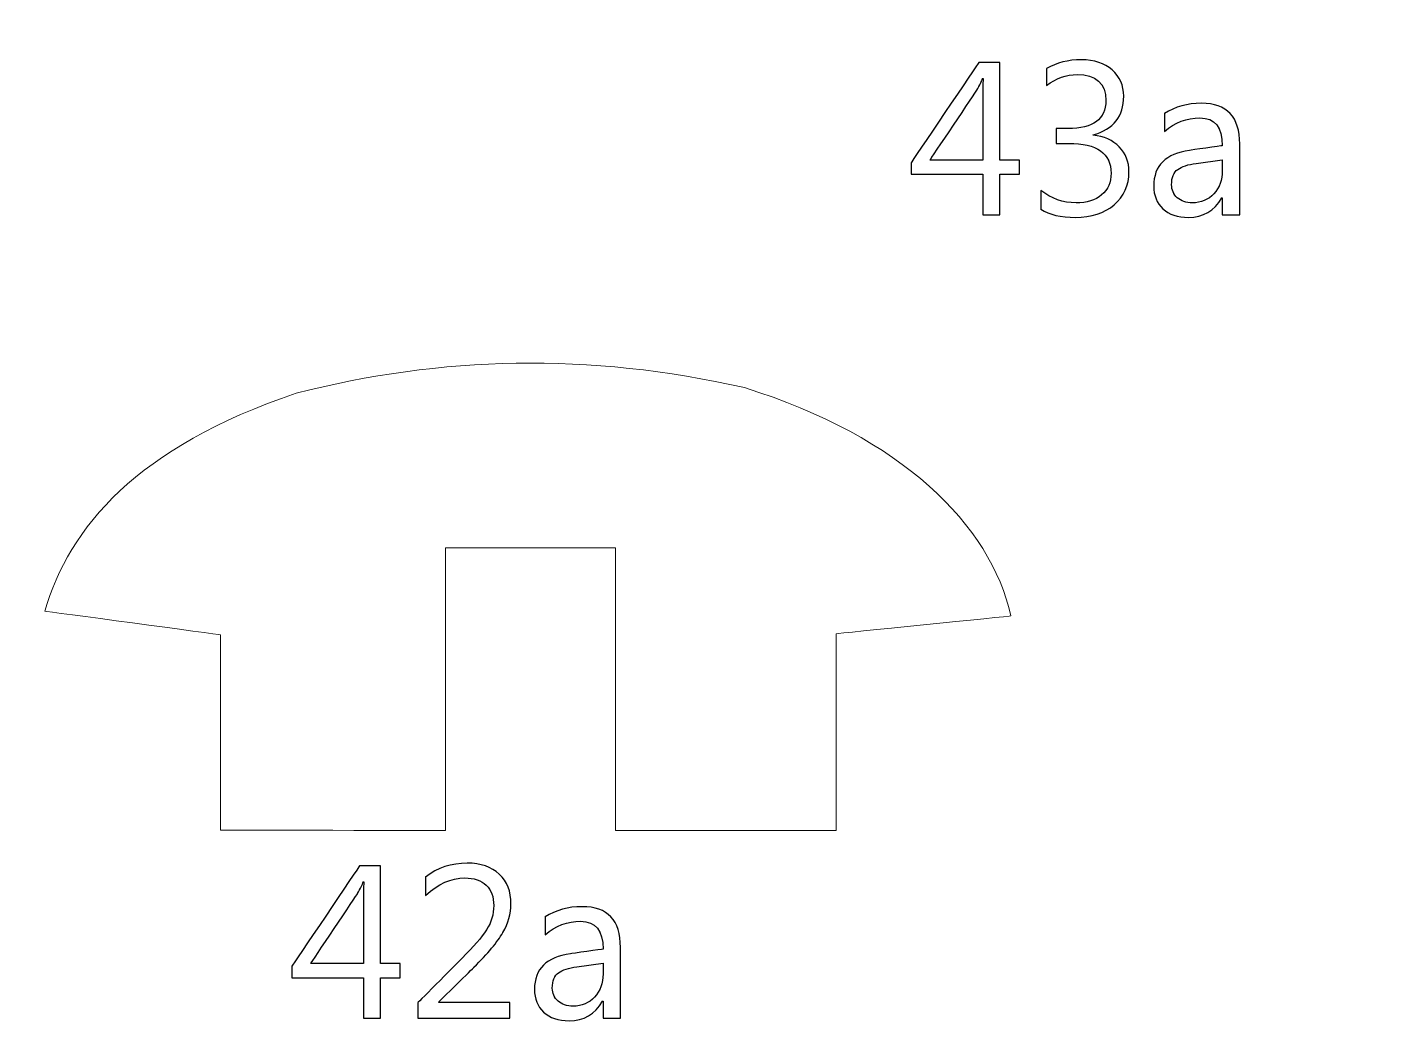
# Model space of a CAD drawing. Header units: centimetres. Extents: x -494 to 505, y -672 to 577.
# Drawn here: x -488.8 to -421.5, y -381.7 to -332.6 of the extents above; entities that cross this region are included whole.
import ezdxf

# ---------------------------------------------------------------- set-up
doc = ezdxf.new("R2010")
doc.units = ezdxf.units.CM
doc.header["$MEASUREMENT"] = 0
doc.layers.add('Camada 1', color=7, linetype='Continuous')
doc.layers.add('Camada 2', color=10, linetype='Continuous')

msp = doc.modelspace()

# ---------------------------------------------------------------- linework, layer by layer
at = {"layer": 'Camada 1', "lineweight": 9}
for points, knots in [([(-171.877482, -289.122612), (-171.417234, -291.33038), (-170.76293, -292.792912), (-169.592498, -295.697656), (-169.592498, -295.697656), (-166.99103, -303.282096), (-165.504622, -307.6575), (-173.55693, -310.625744), (-173.55693, -310.625744), (-177.69459, -311.82818), (-181.177438, -313.139836), (-184.119266, -314.542932), (-184.119266, -314.542932), (-198.820278, -320.617596), (-199.523858, -342.514936), (-193.890138, -357.236776), (-193.890138, -357.236776), (-189.844934, -363.822996), (-195.609718, -371.771672), (-201.114406, -369.92814), (-201.114406, -369.92814), (-201.114406, -369.92814), (-256.192782, -351.717864), (-256.192782, -351.717864), (-256.192782, -351.717864), (-254.607822, -345.745816), (-252.988826, -339.965792), (-250.858782, -333.99476), (-250.858782, -333.99476), (-250.858782, -333.99476), (-237.042706, -339.644228), (-237.042706, -339.644228), (-237.042706, -339.644228), (-237.042706, -339.644228), (-234.310174, -331.86116), (-234.310174, -331.86116), (-234.310174, -331.86116), (-234.310174, -331.86116), (-248.064782, -325.923656), (-248.064782, -325.923656), (-248.064782, -325.923656), (-245.077742, -319.458848), (-242.515898, -313.306968), (-239.20831, -307.165756), (-239.20831, -307.165756), (-239.20831, -307.165756), (-224.995486, -315.011816), (-224.995486, -315.011816), (-224.995486, -315.011816), (-224.995486, -315.011816), (-220.73997, -307.961284), (-220.73997, -307.961284), (-220.73997, -307.961284), (-220.73997, -307.961284), (-234.863386, -299.820584), (-234.863386, -299.820584), (-234.863386, -299.820584), (-231.622854, -294.342312), (-228.554026, -289.66922), (-225.135186, -284.696408), (-225.135186, -284.696408), (-225.135186, -284.696408), (-212.033358, -293.343076), (-212.033358, -293.343076), (-212.033358, -293.343076), (-212.033358, -293.343076), (-207.55483, -286.543496), (-207.55483, -286.543496), (-207.55483, -286.543496), (-207.55483, -286.543496), (-219.860114, -278.19858), (-219.860114, -278.19858), (-219.860114, -278.19858), (-216.204038, -273.117056), (-212.808566, -267.68298), (-209.444082, -262.4836), (-209.444082, -262.4836), (-209.444082, -262.4836), (-196.013578, -270.721328), (-196.013578, -270.721328), (-196.013578, -270.721328), (-196.013578, -270.721328), (-192.374774, -263.572244), (-192.374774, -263.572244), (-192.374774, -263.572244), (-192.374774, -263.572244), (-205.64221, -254.877824), (-205.64221, -254.877824), (-205.64221, -254.877824), (-192.847214, -229.7049), (-210.297014, -210.5787), (-229.633526, -206.477616), (-229.633526, -206.477616), (-270.939514, -198.17334), (-306.461414, -201.906124), (-344.475562, -222.53956), (-344.475562, -222.53956), (-370.286026, -235.883196), (-395.747494, -251.827284), (-421.002714, -267.868908), (-421.002714, -267.868908), (-436.48757, -276.248876), (-447.159634, -284.470348), (-464.85683, -290.508944), (-464.85683, -290.508944), (-470.354914, -292.199568), (-473.47505, -293.20236), (-475.541594, -292.117272), (-475.541594, -292.117272), (-483.768146, -278.821896), (-488.751118, -259.193792), (-487.706162, -215.05164), (-487.706162, -215.05164), (-484.91521, -177.04816), (-482.094794, -158.322772), (-473.688918, -145.105628), (-473.688918, -145.105628), (-460.462122, -137.656316), (-417.317682, -139.01928), (-359.988866, -144.689576), (-359.988866, -144.689576), (-319.967102, -147.65528), (-278.104854, -155.340304), (-233.92003, -154.620976), (-233.92003, -154.620976), (-213.98103, -153.978864), (-198.82993, -128.22428), (-179.348638, -98.790252), (-179.348638, -98.790252), (-168.780714, -100.527612), (-160.15335, -98.817684), (-154.495246, -93.99524), (-154.495246, -93.99524), (-149.021546, -88.652604), (-145.952718, -82.331052), (-146.064986, -74.856848), (-146.064986, -74.856848), (-146.087846, -72.723756), (-144.596866, -71.94042), (-142.229078, -72.798432), (-142.229078, -72.798432), (-113.594134, -78.67142), (-86.43747, -81.992216), (-61.44133, -81.803748), (-61.44133, -81.803748), (-61.44133, -81.803748), (-44.958762, -82.101436), (-44.958762, -82.101436), (-44.958762, -82.101436), (-22.211538, -82.526124), (-8.229346, -86.777068), (-4.602734, -100.924868), (-4.602734, -100.924868), (-3.762502, -105.042716), (-3.947922, -132.817616), (-3.908298, -138.162792), (-3.908298, -138.162792), (-3.908298, -138.162792), (-3.998722, -194.112388), (-3.998722, -194.112388), (-3.998722, -194.112388), (-3.998722, -194.112388), (-55.947818, -194.183), (-55.947818, -194.183), (-55.947818, -194.183), (-55.947818, -194.183), (-55.868062, -202.446636), (-55.868062, -202.446636), (-55.868062, -202.446636), (-55.868062, -202.446636), (-3.988054, -202.589384), (-3.988054, -202.589384), (-3.988054, -202.589384), (-3.988054, -202.589384), (-4.22783, -272.231104), (-4.22783, -272.231104), (-4.22783, -272.231104), (-4.22783, -272.231104), (-19.20621, -273.734276), (-19.20621, -273.734276), (-19.20621, -273.734276), (-19.20621, -273.734276), (-26.489914, -232.917492), (-26.489914, -232.917492), (-26.489914, -232.917492), (-26.489914, -232.917492), (-72.97293, -239.781588), (-72.97293, -239.781588), (-72.97293, -239.781588), (-72.97293, -239.781588), (-65.32753, -279.111456), (-65.32753, -279.111456), (-65.32753, -279.111456), (-65.32753, -279.111456), (-89.765886, -281.623516), (-89.765886, -281.623516), (-89.765886, -281.623516), (-89.87917, -271.87144), (-91.007438, -262.591804), (-93.44025, -254.004064), (-93.44025, -254.004064), (-96.718882, -242.648232), (-100.75291, -234.08132), (-106.761026, -232.132632), (-106.761026, -232.132632), (-106.761026, -232.132632), (-155.777438, -232.138728), (-155.777438, -232.138728), (-155.777438, -232.138728), (-159.270954, -232.321608), (-160.840166, -237.91926), (-159.684466, -246.6594), (-159.684466, -246.6594), (-158.761938, -256.127504), (-152.171654, -263.9568), (-148.63191, -273.87804), (-148.63191, -273.87804), (-146.288506, -280.445972), (-146.881342, -281.714448), (-152.075134, -281.679396), (-152.075134, -281.679396), (-152.075134, -281.679396), (-168.283382, -281.601164), (-168.283382, -281.601164), (-168.283382, -281.601164), (-170.456098, -282.293568), (-172.452538, -285.107888), (-171.877482, -289.122612)], [0, 0, 0, 0, 0.017241379, 0.017241379, 0.017241379, 0.017241389, 0.034482759, 0.034482759, 0.034482759, 0.034482769, 0.051724138, 0.051724138, 0.051724138, 0.051724148, 0.068965517, 0.068965517, 0.068965517, 0.068965527, 0.086206897, 0.086206897, 0.086206897, 0.086206907, 0.103448276, 0.103448276, 0.103448276, 0.103448286, 0.120689655, 0.120689655, 0.120689655, 0.120689665, 0.137931034, 0.137931034, 0.137931034, 0.137931044, 0.155172414, 0.155172414, 0.155172414, 0.155172424, 0.172413793, 0.172413793, 0.172413793, 0.172413803, 0.189655172, 0.189655172, 0.189655172, 0.189655182, 0.206896552, 0.206896552, 0.206896552, 0.206896562, 0.224137931, 0.224137931, 0.224137931, 0.224137941, 0.24137931, 0.24137931, 0.24137931, 0.24137932, 0.25862069, 0.25862069, 0.25862069, 0.2586207, 0.275862069, 0.275862069, 0.275862069, 0.275862079, 0.293103448, 0.293103448, 0.293103448, 0.293103458, 0.310344828, 0.310344828, 0.310344828, 0.310344838, 0.327586207, 0.327586207, 0.327586207, 0.327586217, 0.344827586, 0.344827586, 0.344827586, 0.344827596, 0.362068966, 0.362068966, 0.362068966, 0.362068976, 0.379310345, 0.379310345, 0.379310345, 0.379310355, 0.396551724, 0.396551724, 0.396551724, 0.396551734, 0.413793103, 0.413793103, 0.413793103, 0.413793113, 0.431034483, 0.431034483, 0.431034483, 0.431034493, 0.448275862, 0.448275862, 0.448275862, 0.448275872, 0.465517241, 0.465517241, 0.465517241, 0.465517251, 0.482758621, 0.482758621, 0.482758621, 0.482758631, 0.5, 0.5, 0.5, 0.50000001, 0.517241379, 0.517241379, 0.517241379, 0.517241389, 0.534482759, 0.534482759, 0.534482759, 0.534482769, 0.551724138, 0.551724138, 0.551724138, 0.551724148, 0.568965517, 0.568965517, 0.568965517, 0.568965527, 0.586206897, 0.586206897, 0.586206897, 0.586206907, 0.603448276, 0.603448276, 0.603448276, 0.603448286, 0.620689655, 0.620689655, 0.620689655, 0.620689665, 0.637931034, 0.637931034, 0.637931034, 0.637931044, 0.655172414, 0.655172414, 0.655172414, 0.655172424, 0.672413793, 0.672413793, 0.672413793, 0.672413803, 0.689655172, 0.689655172, 0.689655172, 0.689655182, 0.706896552, 0.706896552, 0.706896552, 0.706896562, 0.724137931, 0.724137931, 0.724137931, 0.724137941, 0.74137931, 0.74137931, 0.74137931, 0.74137932, 0.75862069, 0.75862069, 0.75862069, 0.7586207, 0.775862069, 0.775862069, 0.775862069, 0.775862079, 0.793103448, 0.793103448, 0.793103448, 0.793103458, 0.810344828, 0.810344828, 0.810344828, 0.810344838, 0.827586207, 0.827586207, 0.827586207, 0.827586217, 0.844827586, 0.844827586, 0.844827586, 0.844827596, 0.862068966, 0.862068966, 0.862068966, 0.862068976, 0.879310345, 0.879310345, 0.879310345, 0.879310355, 0.896551724, 0.896551724, 0.896551724, 0.896551734, 0.913793103, 0.913793103, 0.913793103, 0.913793113, 0.931034483, 0.931034483, 0.931034483, 0.931034493, 0.948275862, 0.948275862, 0.948275862, 0.948275872, 0.965517241, 0.965517241, 0.965517241, 0.965517251, 1, 1, 1, 1]), ([(-468.09025, -358.304084), (-468.09025, -358.304084), (-459.68031, -358.304084), (-459.68031, -358.304084), (-459.68031, -358.304084), (-459.68031, -358.304084), (-459.685898, -372.27002), (-459.685898, -372.27002), (-459.685898, -372.27002), (-459.685898, -372.27002), (-448.789298, -372.266972), (-448.789298, -372.266972), (-448.789298, -372.266972), (-448.789298, -372.266972), (-448.781678, -362.549948), (-448.781678, -362.549948), (-448.781678, -362.549948), (-448.781678, -362.549948), (-440.15025, -361.672632), (-440.15025, -361.672632), (-440.15025, -361.672632), (-441.177426, -357.160576), (-445.524382, -352.829876), (-453.321674, -350.397064), (-453.321674, -350.397064), (-460.999078, -348.647004), (-468.31885, -348.839028), (-475.46387, -350.67748), (-475.46387, -350.67748), (-483.332282, -353.31654), (-486.687114, -357.304848), (-487.875326, -361.437428), (-487.875326, -361.437428), (-487.875326, -361.437428), (-479.21037, -362.601764), (-479.21037, -362.601764), (-479.21037, -362.601764), (-479.21037, -362.601764), (-479.208846, -372.250716), (-479.208846, -372.250716), (-479.208846, -372.250716), (-479.208846, -372.250716), (-468.089234, -372.269004), (-468.089234, -372.269004), (-468.089234, -372.269004), (-468.089234, -372.269004), (-468.09025, -358.304084), (-468.09025, -358.304084)], [0, 0, 0, 0, 0.076923077, 0.076923077, 0.076923077, 0.076923087, 0.153846154, 0.153846154, 0.153846154, 0.153846164, 0.230769231, 0.230769231, 0.230769231, 0.230769241, 0.307692308, 0.307692308, 0.307692308, 0.307692318, 0.384615385, 0.384615385, 0.384615385, 0.384615395, 0.461538462, 0.461538462, 0.461538462, 0.461538472, 0.538461538, 0.538461538, 0.538461538, 0.538461548, 0.615384615, 0.615384615, 0.615384615, 0.615384625, 0.692307692, 0.692307692, 0.692307692, 0.692307702, 0.769230769, 0.769230769, 0.769230769, 0.769230779, 0.846153846, 0.846153846, 0.846153846, 0.846153856, 1, 1, 1, 1])]:
    msp.add_open_spline(points, degree=3, knots=knots, dxfattribs=at)
at = {"layer": 'Camada 2'}
for points, knots in [([(-439.731404, -339.861144), (-439.731404, -339.861144), (-440.699144, -339.861144), (-440.699144, -339.861144), (-440.699144, -339.861144), (-440.699144, -339.861144), (-440.699144, -341.86114), (-440.699144, -341.86114), (-440.699144, -341.86114), (-440.699144, -341.86114), (-441.548774, -341.86114), (-441.548774, -341.86114), (-441.548774, -341.86114), (-441.548774, -341.86114), (-441.548774, -339.861144), (-441.548774, -339.861144), (-441.548774, -339.861144), (-441.548774, -339.861144), (-445.086486, -339.861144), (-445.086486, -339.861144), (-445.086486, -339.861144), (-445.086486, -339.861144), (-445.086486, -339.29828), (-445.086486, -339.29828), (-445.086486, -339.29828), (-445.086486, -339.29828), (-441.736988, -334.334104), (-441.736988, -334.334104), (-441.736988, -334.334104), (-441.736988, -334.334104), (-440.699144, -334.334104), (-440.699144, -334.334104), (-440.699144, -334.334104), (-440.699144, -334.334104), (-440.699144, -339.162136), (-440.699144, -339.162136), (-440.699144, -339.162136), (-440.699144, -339.162136), (-439.731404, -339.162136), (-439.731404, -339.162136), (-439.731404, -339.162136), (-439.731404, -339.162136), (-439.731404, -339.861144), (-439.731404, -339.861144)], [0, 0, 0, 0, 0.083333333, 0.083333333, 0.083333333, 0.083333343, 0.166666667, 0.166666667, 0.166666667, 0.166666677, 0.25, 0.25, 0.25, 0.25000001, 0.333333333, 0.333333333, 0.333333333, 0.333333343, 0.416666667, 0.416666667, 0.416666667, 0.416666677, 0.5, 0.5, 0.5, 0.50000001, 0.583333333, 0.583333333, 0.583333333, 0.583333343, 0.666666667, 0.666666667, 0.666666667, 0.666666677, 0.75, 0.75, 0.75, 0.75000001, 0.833333333, 0.833333333, 0.833333333, 0.833333343, 1, 1, 1, 1]), ([(-438.677812, -341.581486), (-438.677812, -341.581486), (-438.677812, -340.656926), (-438.677812, -340.656926), (-438.677812, -340.656926), (-438.163462, -341.065358), (-437.58104, -341.269828), (-436.933848, -341.269828), (-436.933848, -341.269828), (-436.407052, -341.269828), (-435.987698, -341.139018), (-435.674008, -340.875366), (-435.674008, -340.875366), (-435.360572, -340.611968), (-435.204616, -340.25713), (-435.204616, -339.81263), (-435.204616, -339.81263), (-435.204616, -338.82711), (-435.90337, -338.334096), (-437.299608, -338.334096), (-437.299608, -338.334096), (-437.299608, -338.334096), (-437.924956, -338.334096), (-437.924956, -338.334096), (-437.924956, -338.334096), (-437.924956, -338.334096), (-437.924956, -337.603084), (-437.924956, -337.603084), (-437.924956, -337.603084), (-437.924956, -337.603084), (-437.330088, -337.603084), (-437.330088, -337.603084), (-437.330088, -337.603084), (-436.084472, -337.603084), (-435.46268, -337.14055), (-435.46268, -336.217768), (-435.46268, -336.217768), (-435.46268, -335.362804), (-435.93766, -334.936338), (-436.887366, -334.936338), (-436.887366, -334.936338), (-437.417718, -334.936338), (-437.917844, -335.115408), (-438.38749, -335.474056), (-438.38749, -335.474056), (-438.38749, -335.474056), (-438.38749, -334.635348), (-438.38749, -334.635348), (-438.38749, -334.635348), (-437.90362, -334.348582), (-437.331866, -334.205072), (-436.674006, -334.205072), (-436.674006, -334.205072), (-436.039768, -334.205072), (-435.53253, -334.373474), (-435.150768, -334.708754), (-435.150768, -334.708754), (-434.770784, -335.045558), (-434.580792, -335.475834), (-434.580792, -336.000852), (-434.580792, -336.000852), (-434.580792, -336.99196), (-435.084474, -337.630008), (-436.093362, -337.912964), (-436.093362, -337.912964), (-436.093362, -337.912964), (-436.093362, -337.934554), (-436.093362, -337.934554), (-436.093362, -337.934554), (-435.552342, -337.986624), (-435.122066, -338.176616), (-434.803042, -338.50453), (-434.803042, -338.50453), (-434.48224, -338.832444), (-434.322728, -339.24113), (-434.322728, -339.730334), (-434.322728, -339.730334), (-434.322728, -340.407752), (-434.56479, -340.952582), (-435.050438, -341.36838), (-435.050438, -341.36838), (-435.536086, -341.7824), (-436.175912, -341.990172), (-436.969916, -341.990172), (-436.969916, -341.990172), (-437.684926, -341.990172), (-438.254648, -341.854028), (-438.677812, -341.581486)], [0, 0, 0, 0, 0.043478261, 0.043478261, 0.043478261, 0.043478271, 0.086956522, 0.086956522, 0.086956522, 0.086956532, 0.130434783, 0.130434783, 0.130434783, 0.130434793, 0.173913043, 0.173913043, 0.173913043, 0.173913053, 0.217391304, 0.217391304, 0.217391304, 0.217391314, 0.260869565, 0.260869565, 0.260869565, 0.260869575, 0.304347826, 0.304347826, 0.304347826, 0.304347836, 0.347826087, 0.347826087, 0.347826087, 0.347826097, 0.391304348, 0.391304348, 0.391304348, 0.391304358, 0.434782609, 0.434782609, 0.434782609, 0.434782619, 0.47826087, 0.47826087, 0.47826087, 0.47826088, 0.52173913, 0.52173913, 0.52173913, 0.52173914, 0.565217391, 0.565217391, 0.565217391, 0.565217401, 0.608695652, 0.608695652, 0.608695652, 0.608695662, 0.652173913, 0.652173913, 0.652173913, 0.652173923, 0.695652174, 0.695652174, 0.695652174, 0.695652184, 0.739130435, 0.739130435, 0.739130435, 0.739130445, 0.782608696, 0.782608696, 0.782608696, 0.782608706, 0.826086957, 0.826086957, 0.826086957, 0.826086967, 0.869565217, 0.869565217, 0.869565217, 0.869565227, 0.913043478, 0.913043478, 0.913043478, 0.913043488, 1, 1, 1, 1]), ([(-441.548774, -339.162136), (-441.548774, -339.162136), (-441.548774, -335.909412), (-441.548774, -335.909412), (-441.548774, -335.909412), (-441.548774, -335.678272), (-441.541662, -335.41843), (-441.527184, -335.131664), (-441.527184, -335.131664), (-441.527184, -335.131664), (-441.548774, -335.131664), (-441.548774, -335.131664), (-441.548774, -335.131664), (-441.597034, -335.258918), (-441.693808, -335.450688), (-441.837318, -335.708752), (-441.837318, -335.708752), (-441.837318, -335.708752), (-444.152782, -339.162136), (-444.152782, -339.162136), (-444.152782, -339.162136), (-444.152782, -339.162136), (-441.548774, -339.162136), (-441.548774, -339.162136)], [0, 0, 0, 0, 0.142857143, 0.142857143, 0.142857143, 0.142857153, 0.285714286, 0.285714286, 0.285714286, 0.285714296, 0.428571429, 0.428571429, 0.428571429, 0.428571439, 0.571428571, 0.571428571, 0.571428571, 0.571428581, 0.714285714, 0.714285714, 0.714285714, 0.714285724, 1, 1, 1, 1]), ([(-428.849536, -341.86114), (-428.849536, -341.86114), (-429.709834, -341.86114), (-429.709834, -341.86114), (-429.709834, -341.86114), (-429.709834, -341.86114), (-429.709834, -341.020654), (-429.709834, -341.020654), (-429.709834, -341.020654), (-429.709834, -341.020654), (-429.731424, -341.020654), (-429.731424, -341.020654), (-429.731424, -341.020654), (-430.10582, -341.667592), (-430.655984, -341.990172), (-431.385472, -341.990172), (-431.385472, -341.990172), (-431.921412, -341.990172), (-432.340766, -341.848694), (-432.643534, -341.563706), (-432.643534, -341.563706), (-432.946556, -341.280496), (-433.096924, -340.904068), (-433.096924, -340.434676), (-433.096924, -340.434676), (-433.096924, -339.42909), (-432.505612, -338.843112), (-431.322734, -338.678266), (-431.322734, -338.678266), (-431.322734, -338.678266), (-429.709834, -338.45246), (-429.709834, -338.45246), (-429.709834, -338.45246), (-429.709834, -337.535012), (-430.07915, -337.076034), (-430.817274, -337.076034), (-430.817274, -337.076034), (-431.464466, -337.076034), (-432.048666, -337.298284), (-432.570128, -337.742784), (-432.570128, -337.742784), (-432.570128, -337.742784), (-432.570128, -336.86115), (-432.570128, -336.86115), (-432.570128, -336.86115), (-432.041554, -336.524092), (-431.433986, -336.35569), (-430.743868, -336.35569), (-430.743868, -336.35569), (-429.480472, -336.35569), (-428.849536, -337.024218), (-428.849536, -338.362798), (-428.849536, -338.362798), (-428.849536, -338.362798), (-428.849536, -341.86114), (-428.849536, -341.86114)], [0, 0, 0, 0, 0.066666667, 0.066666667, 0.066666667, 0.066666677, 0.133333333, 0.133333333, 0.133333333, 0.133333343, 0.2, 0.2, 0.2, 0.20000001, 0.266666667, 0.266666667, 0.266666667, 0.266666677, 0.333333333, 0.333333333, 0.333333333, 0.333333343, 0.4, 0.4, 0.4, 0.40000001, 0.466666667, 0.466666667, 0.466666667, 0.466666677, 0.533333333, 0.533333333, 0.533333333, 0.533333343, 0.6, 0.6, 0.6, 0.60000001, 0.666666667, 0.666666667, 0.666666667, 0.666666677, 0.733333333, 0.733333333, 0.733333333, 0.733333343, 0.8, 0.8, 0.8, 0.80000001, 0.866666667, 0.866666667, 0.866666667, 0.866666677, 1, 1, 1, 1]), ([(-429.709834, -339.140546), (-429.709834, -339.140546), (-431.007266, -339.31987), (-431.007266, -339.31987), (-431.007266, -339.31987), (-431.407062, -339.375496), (-431.708052, -339.475826), (-431.91049, -339.617304), (-431.91049, -339.617304), (-432.113182, -339.760814), (-432.21529, -340.011766), (-432.21529, -340.373716), (-432.21529, -340.373716), (-432.21529, -340.637114), (-432.122072, -340.852252), (-431.933858, -341.018876), (-431.933858, -341.018876), (-431.747422, -341.1855), (-431.496724, -341.269828), (-431.18659, -341.269828), (-431.18659, -341.269828), (-430.758346, -341.269828), (-430.405286, -341.119206), (-430.12741, -340.819994), (-430.12741, -340.819994), (-429.849534, -340.51875), (-429.709834, -340.13902), (-429.709834, -339.678264), (-429.709834, -339.678264), (-429.709834, -339.678264), (-429.709834, -339.140546), (-429.709834, -339.140546)], [0, 0, 0, 0, 0.111111111, 0.111111111, 0.111111111, 0.111111121, 0.222222222, 0.222222222, 0.222222222, 0.222222232, 0.333333333, 0.333333333, 0.333333333, 0.333333343, 0.444444444, 0.444444444, 0.444444444, 0.444444454, 0.555555556, 0.555555556, 0.555555556, 0.555555566, 0.666666667, 0.666666667, 0.666666667, 0.666666677, 0.777777778, 0.777777778, 0.777777778, 0.777777788, 1, 1, 1, 1]), ([(-470.325196, -379.537468), (-470.325196, -379.537468), (-471.292936, -379.537468), (-471.292936, -379.537468), (-471.292936, -379.537468), (-471.292936, -379.537468), (-471.292936, -381.537464), (-471.292936, -381.537464), (-471.292936, -381.537464), (-471.292936, -381.537464), (-472.142566, -381.537464), (-472.142566, -381.537464), (-472.142566, -381.537464), (-472.142566, -381.537464), (-472.142566, -379.537468), (-472.142566, -379.537468), (-472.142566, -379.537468), (-472.142566, -379.537468), (-475.680278, -379.537468), (-475.680278, -379.537468), (-475.680278, -379.537468), (-475.680278, -379.537468), (-475.680278, -378.974604), (-475.680278, -378.974604), (-475.680278, -378.974604), (-475.680278, -378.974604), (-472.33078, -374.010428), (-472.33078, -374.010428), (-472.33078, -374.010428), (-472.33078, -374.010428), (-471.292936, -374.010428), (-471.292936, -374.010428), (-471.292936, -374.010428), (-471.292936, -374.010428), (-471.292936, -378.83846), (-471.292936, -378.83846), (-471.292936, -378.83846), (-471.292936, -378.83846), (-470.325196, -378.83846), (-470.325196, -378.83846), (-470.325196, -378.83846), (-470.325196, -378.83846), (-470.325196, -379.537468), (-470.325196, -379.537468)], [0, 0, 0, 0, 0.083333333, 0.083333333, 0.083333333, 0.083333343, 0.166666667, 0.166666667, 0.166666667, 0.166666677, 0.25, 0.25, 0.25, 0.25000001, 0.333333333, 0.333333333, 0.333333333, 0.333333343, 0.416666667, 0.416666667, 0.416666667, 0.416666677, 0.5, 0.5, 0.5, 0.50000001, 0.583333333, 0.583333333, 0.583333333, 0.583333343, 0.666666667, 0.666666667, 0.666666667, 0.666666677, 0.75, 0.75, 0.75, 0.75000001, 0.833333333, 0.833333333, 0.833333333, 0.833333343, 1, 1, 1, 1]), ([(-464.91652, -381.537464), (-464.91652, -381.537464), (-469.45423, -381.537464), (-469.45423, -381.537464), (-469.45423, -381.537464), (-469.45423, -381.537464), (-469.45423, -380.77394), (-469.45423, -380.77394), (-469.45423, -380.77394), (-469.45423, -380.77394), (-467.260686, -378.573284), (-467.260686, -378.573284), (-467.260686, -378.573284), (-466.699854, -378.012452), (-466.300058, -377.546362), (-466.061806, -377.17349), (-466.061806, -377.17349), (-465.821522, -376.800872), (-465.701634, -376.401076), (-465.701634, -375.978166), (-465.701634, -375.978166), (-465.701634, -375.544588), (-465.825332, -375.20753), (-466.074252, -374.969278), (-466.074252, -374.969278), (-466.323426, -374.731026), (-466.676486, -374.612662), (-467.13521, -374.612662), (-467.13521, -374.612662), (-467.807294, -374.612662), (-468.450676, -374.899428), (-469.067134, -375.47296), (-469.067134, -375.47296), (-469.067134, -375.47296), (-469.067134, -374.569736), (-469.067134, -374.569736), (-469.067134, -374.569736), (-468.479378, -374.110758), (-467.794848, -373.881396), (-467.015322, -373.881396), (-467.015322, -373.881396), (-466.343238, -373.881396), (-465.81441, -374.064276), (-465.429092, -374.428004), (-465.429092, -374.428004), (-465.043774, -374.791732), (-464.852004, -375.28119), (-464.852004, -375.894092), (-464.852004, -375.894092), (-464.852004, -376.376184), (-464.984592, -376.849132), (-465.2518, -377.309888), (-465.2518, -377.309888), (-465.516976, -377.77039), (-465.995512, -378.342144), (-466.685376, -379.024896), (-466.685376, -379.024896), (-466.685376, -379.024896), (-468.421974, -380.741682), (-468.421974, -380.741682), (-468.421974, -380.741682), (-468.421974, -380.741682), (-468.421974, -380.763272), (-468.421974, -380.763272), (-468.421974, -380.763272), (-468.421974, -380.763272), (-464.91652, -380.763272), (-464.91652, -380.763272), (-464.91652, -380.763272), (-464.91652, -380.763272), (-464.91652, -381.537464), (-464.91652, -381.537464)], [0, 0, 0, 0, 0.052631579, 0.052631579, 0.052631579, 0.052631589, 0.105263158, 0.105263158, 0.105263158, 0.105263168, 0.157894737, 0.157894737, 0.157894737, 0.157894747, 0.210526316, 0.210526316, 0.210526316, 0.210526326, 0.263157895, 0.263157895, 0.263157895, 0.263157905, 0.315789474, 0.315789474, 0.315789474, 0.315789484, 0.368421053, 0.368421053, 0.368421053, 0.368421063, 0.421052632, 0.421052632, 0.421052632, 0.421052642, 0.473684211, 0.473684211, 0.473684211, 0.473684221, 0.526315789, 0.526315789, 0.526315789, 0.526315799, 0.578947368, 0.578947368, 0.578947368, 0.578947378, 0.631578947, 0.631578947, 0.631578947, 0.631578957, 0.684210526, 0.684210526, 0.684210526, 0.684210536, 0.736842105, 0.736842105, 0.736842105, 0.736842115, 0.789473684, 0.789473684, 0.789473684, 0.789473694, 0.842105263, 0.842105263, 0.842105263, 0.842105273, 0.894736842, 0.894736842, 0.894736842, 0.894736852, 1, 1, 1, 1]), ([(-472.142566, -378.83846), (-472.142566, -378.83846), (-472.142566, -375.585736), (-472.142566, -375.585736), (-472.142566, -375.585736), (-472.142566, -375.354596), (-472.135454, -375.094754), (-472.120976, -374.807988), (-472.120976, -374.807988), (-472.120976, -374.807988), (-472.142566, -374.807988), (-472.142566, -374.807988), (-472.142566, -374.807988), (-472.190826, -374.935242), (-472.2876, -375.127012), (-472.43111, -375.385076), (-472.43111, -375.385076), (-472.43111, -375.385076), (-474.746574, -378.83846), (-474.746574, -378.83846), (-474.746574, -378.83846), (-474.746574, -378.83846), (-472.142566, -378.83846), (-472.142566, -378.83846)], [0, 0, 0, 0, 0.142857143, 0.142857143, 0.142857143, 0.142857153, 0.285714286, 0.285714286, 0.285714286, 0.285714296, 0.428571429, 0.428571429, 0.428571429, 0.428571439, 0.571428571, 0.571428571, 0.571428571, 0.571428581, 0.714285714, 0.714285714, 0.714285714, 0.714285724, 1, 1, 1, 1]), ([(-459.443328, -381.537464), (-459.443328, -381.537464), (-460.303626, -381.537464), (-460.303626, -381.537464), (-460.303626, -381.537464), (-460.303626, -381.537464), (-460.303626, -380.696978), (-460.303626, -380.696978), (-460.303626, -380.696978), (-460.303626, -380.696978), (-460.325216, -380.696978), (-460.325216, -380.696978), (-460.325216, -380.696978), (-460.699612, -381.343916), (-461.249776, -381.666496), (-461.979264, -381.666496), (-461.979264, -381.666496), (-462.515204, -381.666496), (-462.934558, -381.525018), (-463.237326, -381.24003), (-463.237326, -381.24003), (-463.540348, -380.95682), (-463.690716, -380.580392), (-463.690716, -380.111), (-463.690716, -380.111), (-463.690716, -379.105414), (-463.099404, -378.519436), (-461.916526, -378.35459), (-461.916526, -378.35459), (-461.916526, -378.35459), (-460.303626, -378.128784), (-460.303626, -378.128784), (-460.303626, -378.128784), (-460.303626, -377.211336), (-460.672942, -376.752358), (-461.411066, -376.752358), (-461.411066, -376.752358), (-462.058258, -376.752358), (-462.642458, -376.974608), (-463.16392, -377.419108), (-463.16392, -377.419108), (-463.16392, -377.419108), (-463.16392, -376.537474), (-463.16392, -376.537474), (-463.16392, -376.537474), (-462.635346, -376.200416), (-462.027778, -376.032014), (-461.33766, -376.032014), (-461.33766, -376.032014), (-460.074264, -376.032014), (-459.443328, -376.700542), (-459.443328, -378.039122), (-459.443328, -378.039122), (-459.443328, -378.039122), (-459.443328, -381.537464), (-459.443328, -381.537464)], [0, 0, 0, 0, 0.066666667, 0.066666667, 0.066666667, 0.066666677, 0.133333333, 0.133333333, 0.133333333, 0.133333343, 0.2, 0.2, 0.2, 0.20000001, 0.266666667, 0.266666667, 0.266666667, 0.266666677, 0.333333333, 0.333333333, 0.333333333, 0.333333343, 0.4, 0.4, 0.4, 0.40000001, 0.466666667, 0.466666667, 0.466666667, 0.466666677, 0.533333333, 0.533333333, 0.533333333, 0.533333343, 0.6, 0.6, 0.6, 0.60000001, 0.666666667, 0.666666667, 0.666666667, 0.666666677, 0.733333333, 0.733333333, 0.733333333, 0.733333343, 0.8, 0.8, 0.8, 0.80000001, 0.866666667, 0.866666667, 0.866666667, 0.866666677, 1, 1, 1, 1]), ([(-460.303626, -378.81687), (-460.303626, -378.81687), (-461.601058, -378.996194), (-461.601058, -378.996194), (-461.601058, -378.996194), (-462.000854, -379.05182), (-462.301844, -379.15215), (-462.504282, -379.293628), (-462.504282, -379.293628), (-462.706974, -379.437138), (-462.809082, -379.68809), (-462.809082, -380.05004), (-462.809082, -380.05004), (-462.809082, -380.313438), (-462.715864, -380.528576), (-462.52765, -380.6952), (-462.52765, -380.6952), (-462.341214, -380.861824), (-462.090516, -380.946152), (-461.780382, -380.946152), (-461.780382, -380.946152), (-461.352138, -380.946152), (-460.999078, -380.79553), (-460.721202, -380.496318), (-460.721202, -380.496318), (-460.443326, -380.195074), (-460.303626, -379.815344), (-460.303626, -379.354588), (-460.303626, -379.354588), (-460.303626, -379.354588), (-460.303626, -378.81687), (-460.303626, -378.81687)], [0, 0, 0, 0, 0.111111111, 0.111111111, 0.111111111, 0.111111121, 0.222222222, 0.222222222, 0.222222222, 0.222222232, 0.333333333, 0.333333333, 0.333333333, 0.333333343, 0.444444444, 0.444444444, 0.444444444, 0.444444454, 0.555555556, 0.555555556, 0.555555556, 0.555555566, 0.666666667, 0.666666667, 0.666666667, 0.666666677, 0.777777778, 0.777777778, 0.777777778, 0.777777788, 1, 1, 1, 1])]:
    msp.add_open_spline(points, degree=3, knots=knots, dxfattribs=at)
at = {"layer": 'Camada 2', "lineweight": 9}
for points, knots in [([(-439.731404, -339.861144), (-439.731404, -339.861144), (-440.699144, -339.861144), (-440.699144, -339.861144), (-440.699144, -339.861144), (-440.699144, -339.861144), (-440.699144, -341.86114), (-440.699144, -341.86114), (-440.699144, -341.86114), (-440.699144, -341.86114), (-441.548774, -341.86114), (-441.548774, -341.86114), (-441.548774, -341.86114), (-441.548774, -341.86114), (-441.548774, -339.861144), (-441.548774, -339.861144), (-441.548774, -339.861144), (-441.548774, -339.861144), (-445.086486, -339.861144), (-445.086486, -339.861144), (-445.086486, -339.861144), (-445.086486, -339.861144), (-445.086486, -339.29828), (-445.086486, -339.29828), (-445.086486, -339.29828), (-445.086486, -339.29828), (-441.736988, -334.334104), (-441.736988, -334.334104), (-441.736988, -334.334104), (-441.736988, -334.334104), (-440.699144, -334.334104), (-440.699144, -334.334104), (-440.699144, -334.334104), (-440.699144, -334.334104), (-440.699144, -339.162136), (-440.699144, -339.162136), (-440.699144, -339.162136), (-440.699144, -339.162136), (-439.731404, -339.162136), (-439.731404, -339.162136), (-439.731404, -339.162136), (-439.731404, -339.162136), (-439.731404, -339.861144), (-439.731404, -339.861144)], [0, 0, 0, 0, 0.083333333, 0.083333333, 0.083333333, 0.083333343, 0.166666667, 0.166666667, 0.166666667, 0.166666677, 0.25, 0.25, 0.25, 0.25000001, 0.333333333, 0.333333333, 0.333333333, 0.333333343, 0.416666667, 0.416666667, 0.416666667, 0.416666677, 0.5, 0.5, 0.5, 0.50000001, 0.583333333, 0.583333333, 0.583333333, 0.583333343, 0.666666667, 0.666666667, 0.666666667, 0.666666677, 0.75, 0.75, 0.75, 0.75000001, 0.833333333, 0.833333333, 0.833333333, 0.833333343, 1, 1, 1, 1]), ([(-438.677812, -341.581486), (-438.677812, -341.581486), (-438.677812, -340.656926), (-438.677812, -340.656926), (-438.677812, -340.656926), (-438.163462, -341.065358), (-437.58104, -341.269828), (-436.933848, -341.269828), (-436.933848, -341.269828), (-436.407052, -341.269828), (-435.987698, -341.139018), (-435.674008, -340.875366), (-435.674008, -340.875366), (-435.360572, -340.611968), (-435.204616, -340.25713), (-435.204616, -339.81263), (-435.204616, -339.81263), (-435.204616, -338.82711), (-435.90337, -338.334096), (-437.299608, -338.334096), (-437.299608, -338.334096), (-437.299608, -338.334096), (-437.924956, -338.334096), (-437.924956, -338.334096), (-437.924956, -338.334096), (-437.924956, -338.334096), (-437.924956, -337.603084), (-437.924956, -337.603084), (-437.924956, -337.603084), (-437.924956, -337.603084), (-437.330088, -337.603084), (-437.330088, -337.603084), (-437.330088, -337.603084), (-436.084472, -337.603084), (-435.46268, -337.14055), (-435.46268, -336.217768), (-435.46268, -336.217768), (-435.46268, -335.362804), (-435.93766, -334.936338), (-436.887366, -334.936338), (-436.887366, -334.936338), (-437.417718, -334.936338), (-437.917844, -335.115408), (-438.38749, -335.474056), (-438.38749, -335.474056), (-438.38749, -335.474056), (-438.38749, -334.635348), (-438.38749, -334.635348), (-438.38749, -334.635348), (-437.90362, -334.348582), (-437.331866, -334.205072), (-436.674006, -334.205072), (-436.674006, -334.205072), (-436.039768, -334.205072), (-435.53253, -334.373474), (-435.150768, -334.708754), (-435.150768, -334.708754), (-434.770784, -335.045558), (-434.580792, -335.475834), (-434.580792, -336.000852), (-434.580792, -336.000852), (-434.580792, -336.99196), (-435.084474, -337.630008), (-436.093362, -337.912964), (-436.093362, -337.912964), (-436.093362, -337.912964), (-436.093362, -337.934554), (-436.093362, -337.934554), (-436.093362, -337.934554), (-435.552342, -337.986624), (-435.122066, -338.176616), (-434.803042, -338.50453), (-434.803042, -338.50453), (-434.48224, -338.832444), (-434.322728, -339.24113), (-434.322728, -339.730334), (-434.322728, -339.730334), (-434.322728, -340.407752), (-434.56479, -340.952582), (-435.050438, -341.36838), (-435.050438, -341.36838), (-435.536086, -341.7824), (-436.175912, -341.990172), (-436.969916, -341.990172), (-436.969916, -341.990172), (-437.684926, -341.990172), (-438.254648, -341.854028), (-438.677812, -341.581486)], [0, 0, 0, 0, 0.043478261, 0.043478261, 0.043478261, 0.043478271, 0.086956522, 0.086956522, 0.086956522, 0.086956532, 0.130434783, 0.130434783, 0.130434783, 0.130434793, 0.173913043, 0.173913043, 0.173913043, 0.173913053, 0.217391304, 0.217391304, 0.217391304, 0.217391314, 0.260869565, 0.260869565, 0.260869565, 0.260869575, 0.304347826, 0.304347826, 0.304347826, 0.304347836, 0.347826087, 0.347826087, 0.347826087, 0.347826097, 0.391304348, 0.391304348, 0.391304348, 0.391304358, 0.434782609, 0.434782609, 0.434782609, 0.434782619, 0.47826087, 0.47826087, 0.47826087, 0.47826088, 0.52173913, 0.52173913, 0.52173913, 0.52173914, 0.565217391, 0.565217391, 0.565217391, 0.565217401, 0.608695652, 0.608695652, 0.608695652, 0.608695662, 0.652173913, 0.652173913, 0.652173913, 0.652173923, 0.695652174, 0.695652174, 0.695652174, 0.695652184, 0.739130435, 0.739130435, 0.739130435, 0.739130445, 0.782608696, 0.782608696, 0.782608696, 0.782608706, 0.826086957, 0.826086957, 0.826086957, 0.826086967, 0.869565217, 0.869565217, 0.869565217, 0.869565227, 0.913043478, 0.913043478, 0.913043478, 0.913043488, 1, 1, 1, 1]), ([(-441.548774, -339.162136), (-441.548774, -339.162136), (-441.548774, -335.909412), (-441.548774, -335.909412), (-441.548774, -335.909412), (-441.548774, -335.678272), (-441.541662, -335.41843), (-441.527184, -335.131664), (-441.527184, -335.131664), (-441.527184, -335.131664), (-441.548774, -335.131664), (-441.548774, -335.131664), (-441.548774, -335.131664), (-441.597034, -335.258918), (-441.693808, -335.450688), (-441.837318, -335.708752), (-441.837318, -335.708752), (-441.837318, -335.708752), (-444.152782, -339.162136), (-444.152782, -339.162136), (-444.152782, -339.162136), (-444.152782, -339.162136), (-441.548774, -339.162136), (-441.548774, -339.162136)], [0, 0, 0, 0, 0.142857143, 0.142857143, 0.142857143, 0.142857153, 0.285714286, 0.285714286, 0.285714286, 0.285714296, 0.428571429, 0.428571429, 0.428571429, 0.428571439, 0.571428571, 0.571428571, 0.571428571, 0.571428581, 0.714285714, 0.714285714, 0.714285714, 0.714285724, 1, 1, 1, 1]), ([(-428.849536, -341.86114), (-428.849536, -341.86114), (-429.709834, -341.86114), (-429.709834, -341.86114), (-429.709834, -341.86114), (-429.709834, -341.86114), (-429.709834, -341.020654), (-429.709834, -341.020654), (-429.709834, -341.020654), (-429.709834, -341.020654), (-429.731424, -341.020654), (-429.731424, -341.020654), (-429.731424, -341.020654), (-430.10582, -341.667592), (-430.655984, -341.990172), (-431.385472, -341.990172), (-431.385472, -341.990172), (-431.921412, -341.990172), (-432.340766, -341.848694), (-432.643534, -341.563706), (-432.643534, -341.563706), (-432.946556, -341.280496), (-433.096924, -340.904068), (-433.096924, -340.434676), (-433.096924, -340.434676), (-433.096924, -339.42909), (-432.505612, -338.843112), (-431.322734, -338.678266), (-431.322734, -338.678266), (-431.322734, -338.678266), (-429.709834, -338.45246), (-429.709834, -338.45246), (-429.709834, -338.45246), (-429.709834, -337.535012), (-430.07915, -337.076034), (-430.817274, -337.076034), (-430.817274, -337.076034), (-431.464466, -337.076034), (-432.048666, -337.298284), (-432.570128, -337.742784), (-432.570128, -337.742784), (-432.570128, -337.742784), (-432.570128, -336.86115), (-432.570128, -336.86115), (-432.570128, -336.86115), (-432.041554, -336.524092), (-431.433986, -336.35569), (-430.743868, -336.35569), (-430.743868, -336.35569), (-429.480472, -336.35569), (-428.849536, -337.024218), (-428.849536, -338.362798), (-428.849536, -338.362798), (-428.849536, -338.362798), (-428.849536, -341.86114), (-428.849536, -341.86114)], [0, 0, 0, 0, 0.066666667, 0.066666667, 0.066666667, 0.066666677, 0.133333333, 0.133333333, 0.133333333, 0.133333343, 0.2, 0.2, 0.2, 0.20000001, 0.266666667, 0.266666667, 0.266666667, 0.266666677, 0.333333333, 0.333333333, 0.333333333, 0.333333343, 0.4, 0.4, 0.4, 0.40000001, 0.466666667, 0.466666667, 0.466666667, 0.466666677, 0.533333333, 0.533333333, 0.533333333, 0.533333343, 0.6, 0.6, 0.6, 0.60000001, 0.666666667, 0.666666667, 0.666666667, 0.666666677, 0.733333333, 0.733333333, 0.733333333, 0.733333343, 0.8, 0.8, 0.8, 0.80000001, 0.866666667, 0.866666667, 0.866666667, 0.866666677, 1, 1, 1, 1]), ([(-429.709834, -339.140546), (-429.709834, -339.140546), (-431.007266, -339.31987), (-431.007266, -339.31987), (-431.007266, -339.31987), (-431.407062, -339.375496), (-431.708052, -339.475826), (-431.91049, -339.617304), (-431.91049, -339.617304), (-432.113182, -339.760814), (-432.21529, -340.011766), (-432.21529, -340.373716), (-432.21529, -340.373716), (-432.21529, -340.637114), (-432.122072, -340.852252), (-431.933858, -341.018876), (-431.933858, -341.018876), (-431.747422, -341.1855), (-431.496724, -341.269828), (-431.18659, -341.269828), (-431.18659, -341.269828), (-430.758346, -341.269828), (-430.405286, -341.119206), (-430.12741, -340.819994), (-430.12741, -340.819994), (-429.849534, -340.51875), (-429.709834, -340.13902), (-429.709834, -339.678264), (-429.709834, -339.678264), (-429.709834, -339.678264), (-429.709834, -339.140546), (-429.709834, -339.140546)], [0, 0, 0, 0, 0.111111111, 0.111111111, 0.111111111, 0.111111121, 0.222222222, 0.222222222, 0.222222222, 0.222222232, 0.333333333, 0.333333333, 0.333333333, 0.333333343, 0.444444444, 0.444444444, 0.444444444, 0.444444454, 0.555555556, 0.555555556, 0.555555556, 0.555555566, 0.666666667, 0.666666667, 0.666666667, 0.666666677, 0.777777778, 0.777777778, 0.777777778, 0.777777788, 1, 1, 1, 1]), ([(-470.325196, -379.537468), (-470.325196, -379.537468), (-471.292936, -379.537468), (-471.292936, -379.537468), (-471.292936, -379.537468), (-471.292936, -379.537468), (-471.292936, -381.537464), (-471.292936, -381.537464), (-471.292936, -381.537464), (-471.292936, -381.537464), (-472.142566, -381.537464), (-472.142566, -381.537464), (-472.142566, -381.537464), (-472.142566, -381.537464), (-472.142566, -379.537468), (-472.142566, -379.537468), (-472.142566, -379.537468), (-472.142566, -379.537468), (-475.680278, -379.537468), (-475.680278, -379.537468), (-475.680278, -379.537468), (-475.680278, -379.537468), (-475.680278, -378.974604), (-475.680278, -378.974604), (-475.680278, -378.974604), (-475.680278, -378.974604), (-472.33078, -374.010428), (-472.33078, -374.010428), (-472.33078, -374.010428), (-472.33078, -374.010428), (-471.292936, -374.010428), (-471.292936, -374.010428), (-471.292936, -374.010428), (-471.292936, -374.010428), (-471.292936, -378.83846), (-471.292936, -378.83846), (-471.292936, -378.83846), (-471.292936, -378.83846), (-470.325196, -378.83846), (-470.325196, -378.83846), (-470.325196, -378.83846), (-470.325196, -378.83846), (-470.325196, -379.537468), (-470.325196, -379.537468)], [0, 0, 0, 0, 0.083333333, 0.083333333, 0.083333333, 0.083333343, 0.166666667, 0.166666667, 0.166666667, 0.166666677, 0.25, 0.25, 0.25, 0.25000001, 0.333333333, 0.333333333, 0.333333333, 0.333333343, 0.416666667, 0.416666667, 0.416666667, 0.416666677, 0.5, 0.5, 0.5, 0.50000001, 0.583333333, 0.583333333, 0.583333333, 0.583333343, 0.666666667, 0.666666667, 0.666666667, 0.666666677, 0.75, 0.75, 0.75, 0.75000001, 0.833333333, 0.833333333, 0.833333333, 0.833333343, 1, 1, 1, 1]), ([(-464.91652, -381.537464), (-464.91652, -381.537464), (-469.45423, -381.537464), (-469.45423, -381.537464), (-469.45423, -381.537464), (-469.45423, -381.537464), (-469.45423, -380.77394), (-469.45423, -380.77394), (-469.45423, -380.77394), (-469.45423, -380.77394), (-467.260686, -378.573284), (-467.260686, -378.573284), (-467.260686, -378.573284), (-466.699854, -378.012452), (-466.300058, -377.546362), (-466.061806, -377.17349), (-466.061806, -377.17349), (-465.821522, -376.800872), (-465.701634, -376.401076), (-465.701634, -375.978166), (-465.701634, -375.978166), (-465.701634, -375.544588), (-465.825332, -375.20753), (-466.074252, -374.969278), (-466.074252, -374.969278), (-466.323426, -374.731026), (-466.676486, -374.612662), (-467.13521, -374.612662), (-467.13521, -374.612662), (-467.807294, -374.612662), (-468.450676, -374.899428), (-469.067134, -375.47296), (-469.067134, -375.47296), (-469.067134, -375.47296), (-469.067134, -374.569736), (-469.067134, -374.569736), (-469.067134, -374.569736), (-468.479378, -374.110758), (-467.794848, -373.881396), (-467.015322, -373.881396), (-467.015322, -373.881396), (-466.343238, -373.881396), (-465.81441, -374.064276), (-465.429092, -374.428004), (-465.429092, -374.428004), (-465.043774, -374.791732), (-464.852004, -375.28119), (-464.852004, -375.894092), (-464.852004, -375.894092), (-464.852004, -376.376184), (-464.984592, -376.849132), (-465.2518, -377.309888), (-465.2518, -377.309888), (-465.516976, -377.77039), (-465.995512, -378.342144), (-466.685376, -379.024896), (-466.685376, -379.024896), (-466.685376, -379.024896), (-468.421974, -380.741682), (-468.421974, -380.741682), (-468.421974, -380.741682), (-468.421974, -380.741682), (-468.421974, -380.763272), (-468.421974, -380.763272), (-468.421974, -380.763272), (-468.421974, -380.763272), (-464.91652, -380.763272), (-464.91652, -380.763272), (-464.91652, -380.763272), (-464.91652, -380.763272), (-464.91652, -381.537464), (-464.91652, -381.537464)], [0, 0, 0, 0, 0.052631579, 0.052631579, 0.052631579, 0.052631589, 0.105263158, 0.105263158, 0.105263158, 0.105263168, 0.157894737, 0.157894737, 0.157894737, 0.157894747, 0.210526316, 0.210526316, 0.210526316, 0.210526326, 0.263157895, 0.263157895, 0.263157895, 0.263157905, 0.315789474, 0.315789474, 0.315789474, 0.315789484, 0.368421053, 0.368421053, 0.368421053, 0.368421063, 0.421052632, 0.421052632, 0.421052632, 0.421052642, 0.473684211, 0.473684211, 0.473684211, 0.473684221, 0.526315789, 0.526315789, 0.526315789, 0.526315799, 0.578947368, 0.578947368, 0.578947368, 0.578947378, 0.631578947, 0.631578947, 0.631578947, 0.631578957, 0.684210526, 0.684210526, 0.684210526, 0.684210536, 0.736842105, 0.736842105, 0.736842105, 0.736842115, 0.789473684, 0.789473684, 0.789473684, 0.789473694, 0.842105263, 0.842105263, 0.842105263, 0.842105273, 0.894736842, 0.894736842, 0.894736842, 0.894736852, 1, 1, 1, 1]), ([(-472.142566, -378.83846), (-472.142566, -378.83846), (-472.142566, -375.585736), (-472.142566, -375.585736), (-472.142566, -375.585736), (-472.142566, -375.354596), (-472.135454, -375.094754), (-472.120976, -374.807988), (-472.120976, -374.807988), (-472.120976, -374.807988), (-472.142566, -374.807988), (-472.142566, -374.807988), (-472.142566, -374.807988), (-472.190826, -374.935242), (-472.2876, -375.127012), (-472.43111, -375.385076), (-472.43111, -375.385076), (-472.43111, -375.385076), (-474.746574, -378.83846), (-474.746574, -378.83846), (-474.746574, -378.83846), (-474.746574, -378.83846), (-472.142566, -378.83846), (-472.142566, -378.83846)], [0, 0, 0, 0, 0.142857143, 0.142857143, 0.142857143, 0.142857153, 0.285714286, 0.285714286, 0.285714286, 0.285714296, 0.428571429, 0.428571429, 0.428571429, 0.428571439, 0.571428571, 0.571428571, 0.571428571, 0.571428581, 0.714285714, 0.714285714, 0.714285714, 0.714285724, 1, 1, 1, 1]), ([(-459.443328, -381.537464), (-459.443328, -381.537464), (-460.303626, -381.537464), (-460.303626, -381.537464), (-460.303626, -381.537464), (-460.303626, -381.537464), (-460.303626, -380.696978), (-460.303626, -380.696978), (-460.303626, -380.696978), (-460.303626, -380.696978), (-460.325216, -380.696978), (-460.325216, -380.696978), (-460.325216, -380.696978), (-460.699612, -381.343916), (-461.249776, -381.666496), (-461.979264, -381.666496), (-461.979264, -381.666496), (-462.515204, -381.666496), (-462.934558, -381.525018), (-463.237326, -381.24003), (-463.237326, -381.24003), (-463.540348, -380.95682), (-463.690716, -380.580392), (-463.690716, -380.111), (-463.690716, -380.111), (-463.690716, -379.105414), (-463.099404, -378.519436), (-461.916526, -378.35459), (-461.916526, -378.35459), (-461.916526, -378.35459), (-460.303626, -378.128784), (-460.303626, -378.128784), (-460.303626, -378.128784), (-460.303626, -377.211336), (-460.672942, -376.752358), (-461.411066, -376.752358), (-461.411066, -376.752358), (-462.058258, -376.752358), (-462.642458, -376.974608), (-463.16392, -377.419108), (-463.16392, -377.419108), (-463.16392, -377.419108), (-463.16392, -376.537474), (-463.16392, -376.537474), (-463.16392, -376.537474), (-462.635346, -376.200416), (-462.027778, -376.032014), (-461.33766, -376.032014), (-461.33766, -376.032014), (-460.074264, -376.032014), (-459.443328, -376.700542), (-459.443328, -378.039122), (-459.443328, -378.039122), (-459.443328, -378.039122), (-459.443328, -381.537464), (-459.443328, -381.537464)], [0, 0, 0, 0, 0.066666667, 0.066666667, 0.066666667, 0.066666677, 0.133333333, 0.133333333, 0.133333333, 0.133333343, 0.2, 0.2, 0.2, 0.20000001, 0.266666667, 0.266666667, 0.266666667, 0.266666677, 0.333333333, 0.333333333, 0.333333333, 0.333333343, 0.4, 0.4, 0.4, 0.40000001, 0.466666667, 0.466666667, 0.466666667, 0.466666677, 0.533333333, 0.533333333, 0.533333333, 0.533333343, 0.6, 0.6, 0.6, 0.60000001, 0.666666667, 0.666666667, 0.666666667, 0.666666677, 0.733333333, 0.733333333, 0.733333333, 0.733333343, 0.8, 0.8, 0.8, 0.80000001, 0.866666667, 0.866666667, 0.866666667, 0.866666677, 1, 1, 1, 1]), ([(-460.303626, -378.81687), (-460.303626, -378.81687), (-461.601058, -378.996194), (-461.601058, -378.996194), (-461.601058, -378.996194), (-462.000854, -379.05182), (-462.301844, -379.15215), (-462.504282, -379.293628), (-462.504282, -379.293628), (-462.706974, -379.437138), (-462.809082, -379.68809), (-462.809082, -380.05004), (-462.809082, -380.05004), (-462.809082, -380.313438), (-462.715864, -380.528576), (-462.52765, -380.6952), (-462.52765, -380.6952), (-462.341214, -380.861824), (-462.090516, -380.946152), (-461.780382, -380.946152), (-461.780382, -380.946152), (-461.352138, -380.946152), (-460.999078, -380.79553), (-460.721202, -380.496318), (-460.721202, -380.496318), (-460.443326, -380.195074), (-460.303626, -379.815344), (-460.303626, -379.354588), (-460.303626, -379.354588), (-460.303626, -379.354588), (-460.303626, -378.81687), (-460.303626, -378.81687)], [0, 0, 0, 0, 0.111111111, 0.111111111, 0.111111111, 0.111111121, 0.222222222, 0.222222222, 0.222222222, 0.222222232, 0.333333333, 0.333333333, 0.333333333, 0.333333343, 0.444444444, 0.444444444, 0.444444444, 0.444444454, 0.555555556, 0.555555556, 0.555555556, 0.555555566, 0.666666667, 0.666666667, 0.666666667, 0.666666677, 0.777777778, 0.777777778, 0.777777778, 0.777777788, 1, 1, 1, 1])]:
    msp.add_open_spline(points, degree=3, knots=knots, dxfattribs=at)

doc.saveas('drawing.dxf')
